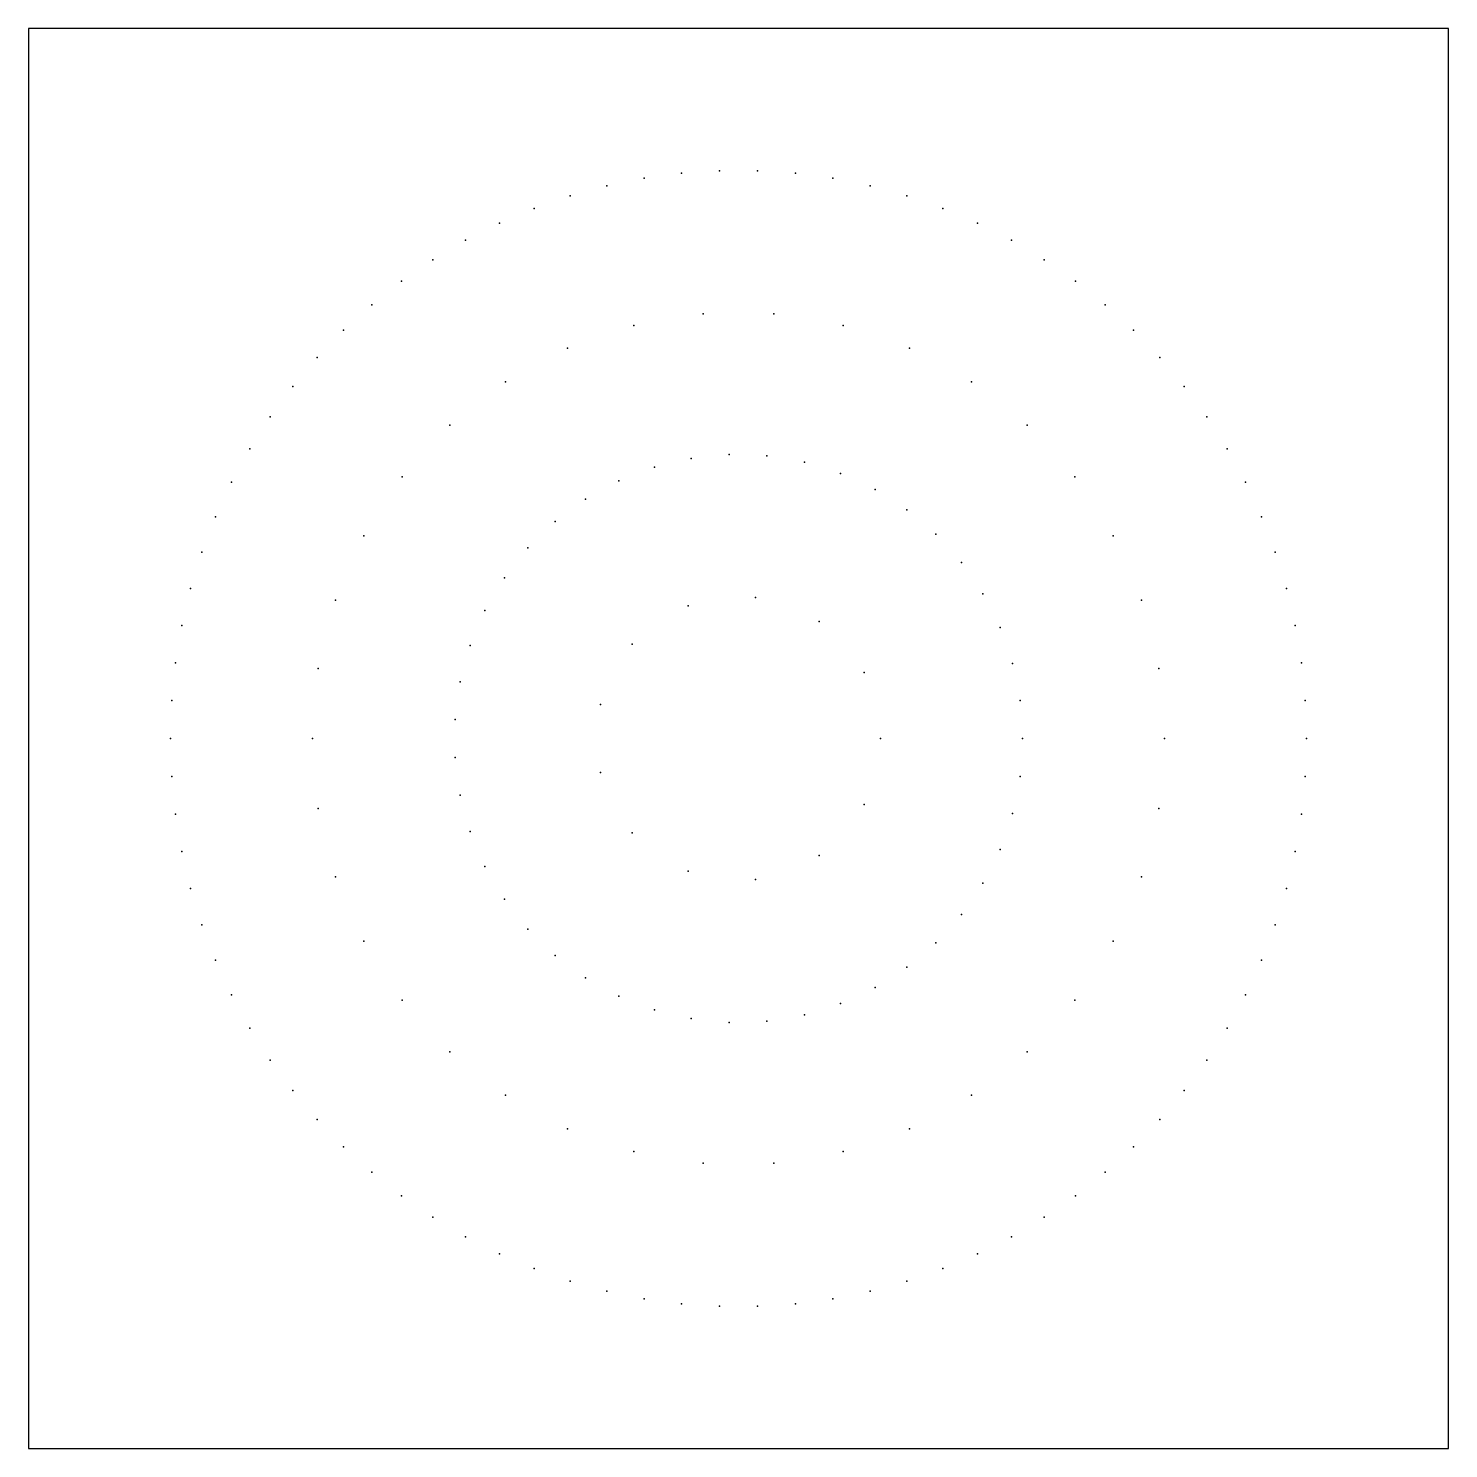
# Model space of a CAD drawing. Header units: metres. Extents: x 0 to 60, y 0 to 60.
import ezdxf

# ---------------------------------------------------------------- set-up
doc = ezdxf.new("R2010")
doc.units = ezdxf.units.M
for name, color, linetype in [('BUSH', 2, 'Continuous'), ('TERRITORY_BOUNDARY', 7, 'Continuous'), ('TREE', 3, 'Continuous')]:
    doc.layers.add(name, color=color, linetype=linetype)

msp = doc.modelspace()

# ---------------------------------------------------------------- linework, layer by layer
at = {"layer": 'BUSH'}
for p in [(26.008, 53.666), (27.598, 53.879), (29.198, 53.987), (30.802, 53.987), (32.402, 53.879), (33.992, 53.666), (22.889, 52.922), (24.436, 53.346), (35.564, 53.346), (37.111, 52.922), (21.374, 52.396), (38.626, 52.396), (19.898, 51.77), (40.102, 51.77), (18.466, 51.047), (41.534, 51.047), (17.086, 50.229), (42.914, 50.229), (15.764, 49.322), (44.236, 49.322), (14.505, 48.328), (45.495, 48.328), (13.315, 47.252), (46.685, 47.252), (12.2, 46.099), (47.8, 46.099), (11.165, 44.874), (48.835, 44.874), (10.213, 43.583), (49.787, 43.583), (9.35, 42.231), (50.65, 42.231), (26.445, 41.461), (28.004, 41.833), (29.599, 41.993), (31.201, 41.94), (32.782, 41.673), (8.58, 40.824), (24.949, 40.885), (34.313, 41.198), (51.42, 40.824), (35.767, 40.523), (23.543, 40.115), (37.118, 39.661), (7.904, 39.369), (22.252, 39.164), (52.096, 39.369), (38.342, 38.626), (7.328, 37.873), (21.1, 38.049), (52.672, 37.873), (39.418, 37.437), (20.107, 36.791), (6.853, 36.341), (40.325, 36.115), (53.147, 36.341), (19.29, 35.412), (6.481, 34.78), (41.048, 34.685), (53.519, 34.78), (18.664, 33.936), (6.214, 33.199), (41.574, 33.17), (53.786, 33.199), (18.24, 32.39), (6.054, 31.603), (41.893, 31.599), (53.946, 31.603), (18.027, 30.802), (42, 30), (54, 30), (6, 30), (18.027, 29.198), (6.054, 28.397), (41.893, 28.401), (53.946, 28.397), (18.24, 27.61), (6.214, 26.801), (41.574, 26.83), (53.786, 26.801), (18.664, 26.064), (6.481, 25.22), (41.048, 25.315), (53.519, 25.22), (19.29, 24.588), (6.853, 23.659), (40.325, 23.885), (53.147, 23.659), (20.107, 23.209), (39.418, 22.563), (7.328, 22.127), (21.1, 21.951), (52.672, 22.127), (38.342, 21.374), (7.904, 20.631), (22.252, 20.836), (52.096, 20.631), (23.543, 19.885), (37.118, 20.339), (35.767, 19.477), (8.58, 19.176), (24.949, 19.115), (34.313, 18.802), (51.42, 19.176), (26.445, 18.539), (28.004, 18.167), (29.599, 18.007), (31.201, 18.06), (32.782, 18.327), (9.35, 17.769), (50.65, 17.769), (10.213, 16.417), (49.787, 16.417), (11.165, 15.126), (48.835, 15.126), (12.2, 13.901), (47.8, 13.901), (13.315, 12.748), (46.685, 12.748), (14.505, 11.672), (45.495, 11.672), (15.764, 10.678), (44.236, 10.678), (17.086, 9.771), (42.914, 9.771), (18.466, 8.953), (41.534, 8.953), (19.898, 8.23), (40.102, 8.23), (21.374, 7.604), (38.626, 7.604), (22.889, 7.078), (24.436, 6.654), (35.564, 6.654), (37.111, 7.078), (26.008, 6.334), (27.598, 6.121), (29.198, 6.013), (30.802, 6.013), (32.402, 6.121), (33.992, 6.334)]:
    msp.add_point(p, dxfattribs=at)
at = {"layer": 'TERRITORY_BOUNDARY'}
msp.add_lwpolyline([(0, 0), (60, 0), (60, 60), (0, 60), (0, 0)], close=True, dxfattribs=at)
at = {"layer": 'TREE'}
for p in [(25.581, 47.449), (28.514, 47.939), (31.486, 47.939), (34.419, 47.449), (22.769, 46.484), (37.231, 46.484), (20.155, 45.069), (39.845, 45.069), (17.809, 43.243), (42.191, 43.243), (15.795, 41.056), (44.205, 41.056), (14.169, 38.567), (45.831, 38.567), (12.975, 35.845), (27.872, 35.61), (30.723, 35.956), (47.025, 35.845), (33.408, 34.938), (25.509, 33.979), (12.245, 32.963), (35.313, 32.788), (47.755, 32.963), (24.174, 31.436), (12, 30), (36, 30), (48, 30), (24.174, 28.564), (12.245, 27.037), (35.313, 27.212), (47.755, 27.037), (25.509, 26.021), (33.408, 25.062), (12.975, 24.155), (27.872, 24.39), (30.723, 24.044), (47.025, 24.155), (14.169, 21.433), (45.831, 21.433), (15.795, 18.944), (44.205, 18.944), (17.809, 16.757), (42.191, 16.757), (20.155, 14.931), (39.845, 14.931), (22.769, 13.516), (37.231, 13.516), (25.581, 12.551), (28.514, 12.061), (31.486, 12.061), (34.419, 12.551)]:
    msp.add_point(p, dxfattribs=at)

doc.saveas('drawing.dxf')
